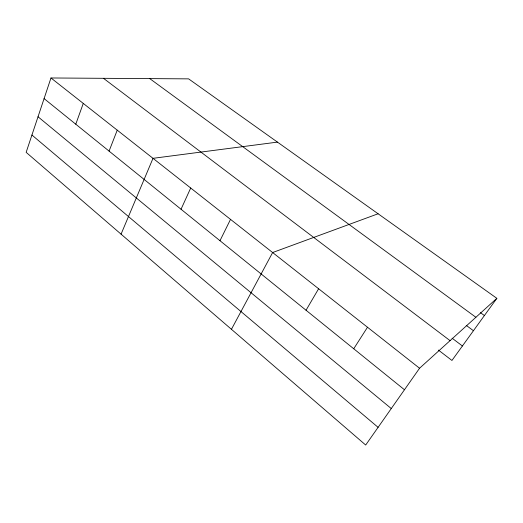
<?xml version="1.0" encoding="UTF-8"?>
<svg xmlns="http://www.w3.org/2000/svg" width="523" height="523" viewBox="0 0 523 523"><rect width="100%" height="100%" fill="white"/><g stroke="black" fill="none" stroke-linecap="round" stroke-linejoin="round"><path stroke-width="0.78" d="M50.973 77.973L26.15 152.343L365.688 445.027L419.557 368.244L496.85 298.326L188.62 78.868L50.973 77.973L419.557 368.244M75.776 124.206L83.275 103.41M109.078 151.108L117.237 130.162M121.068 234.16L153.004 158.325L277.445 142.112M181.036 209.246L190.712 188.019M219.987 240.711L230.525 219.372M231.447 329.307L272.627 252.531L378.096 213.776M306.04 310.237L318.618 288.748M353.731 348.763L367.499 327.241M496.85 298.326L451.95 360.458L438.451 350.09M480.474 312.682L484.409 315.546M149.748 78.613L475.891 317.284M466.241 325.378L473.446 330.713M452.12 338.211L462.41 345.978M103.469 78.313L450.061 340.643M44.082 98.599L404.462 389.753M38.022 116.76L391.276 408.555M31.929 135.026L378.096 427.337"/></g></svg>
